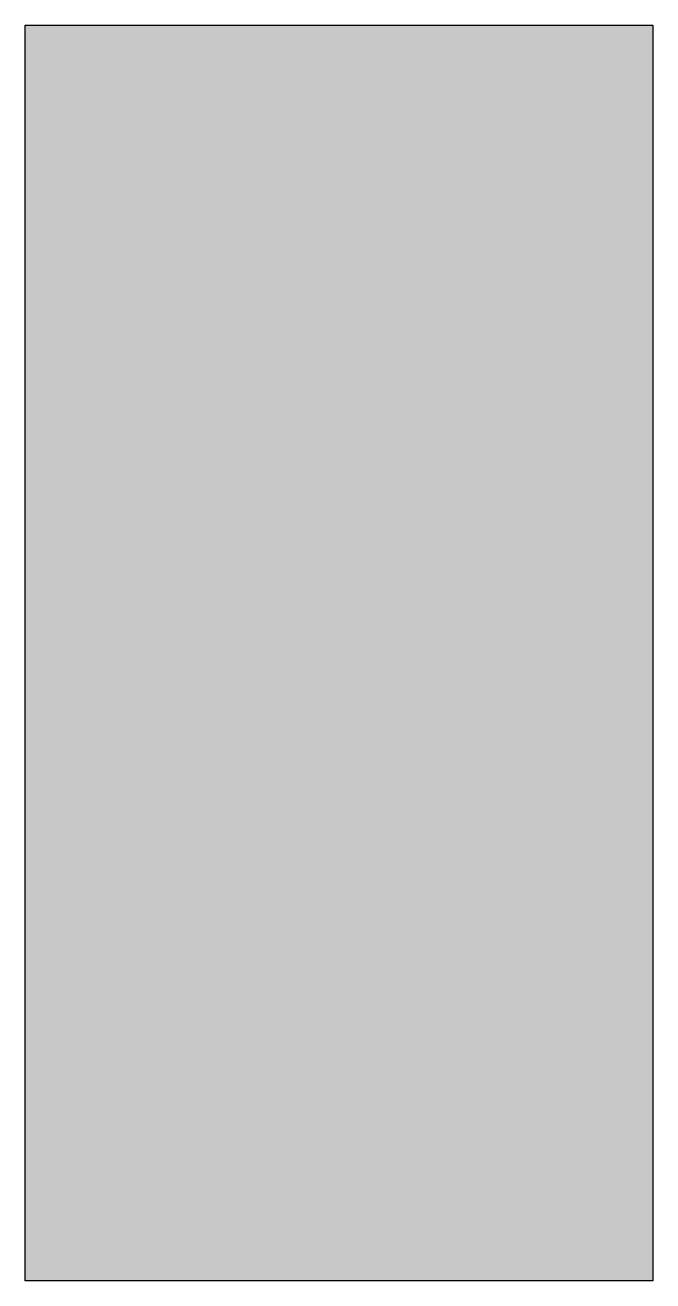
# Model space of a CAD drawing. Extents: x -0.5 to 0.5, y -1 to 1.
import ezdxf

# ---------------------------------------------------------------- set-up
doc = ezdxf.new("R2010")
doc.units = 0
doc.layers.get('0').update_dxf_attribs({"linetype": 'CONTINUOUS'})

msp = doc.modelspace()

# ---------------------------------------------------------------- hatches: boundary and pattern name
msp.add_hatch(color=7).paths.add_polyline_path([(-0.5, -1), (0.5, -1), (0.5, 1), (-0.5, 1)])

# ---------------------------------------------------------------- linework, layer by layer
at = {"color": 1}
msp.add_lwpolyline([(-0.5, 1), (0.5, 1), (0.5, -1), (-0.5, -1)], close=True, dxfattribs=at)

doc.saveas('drawing.dxf')
